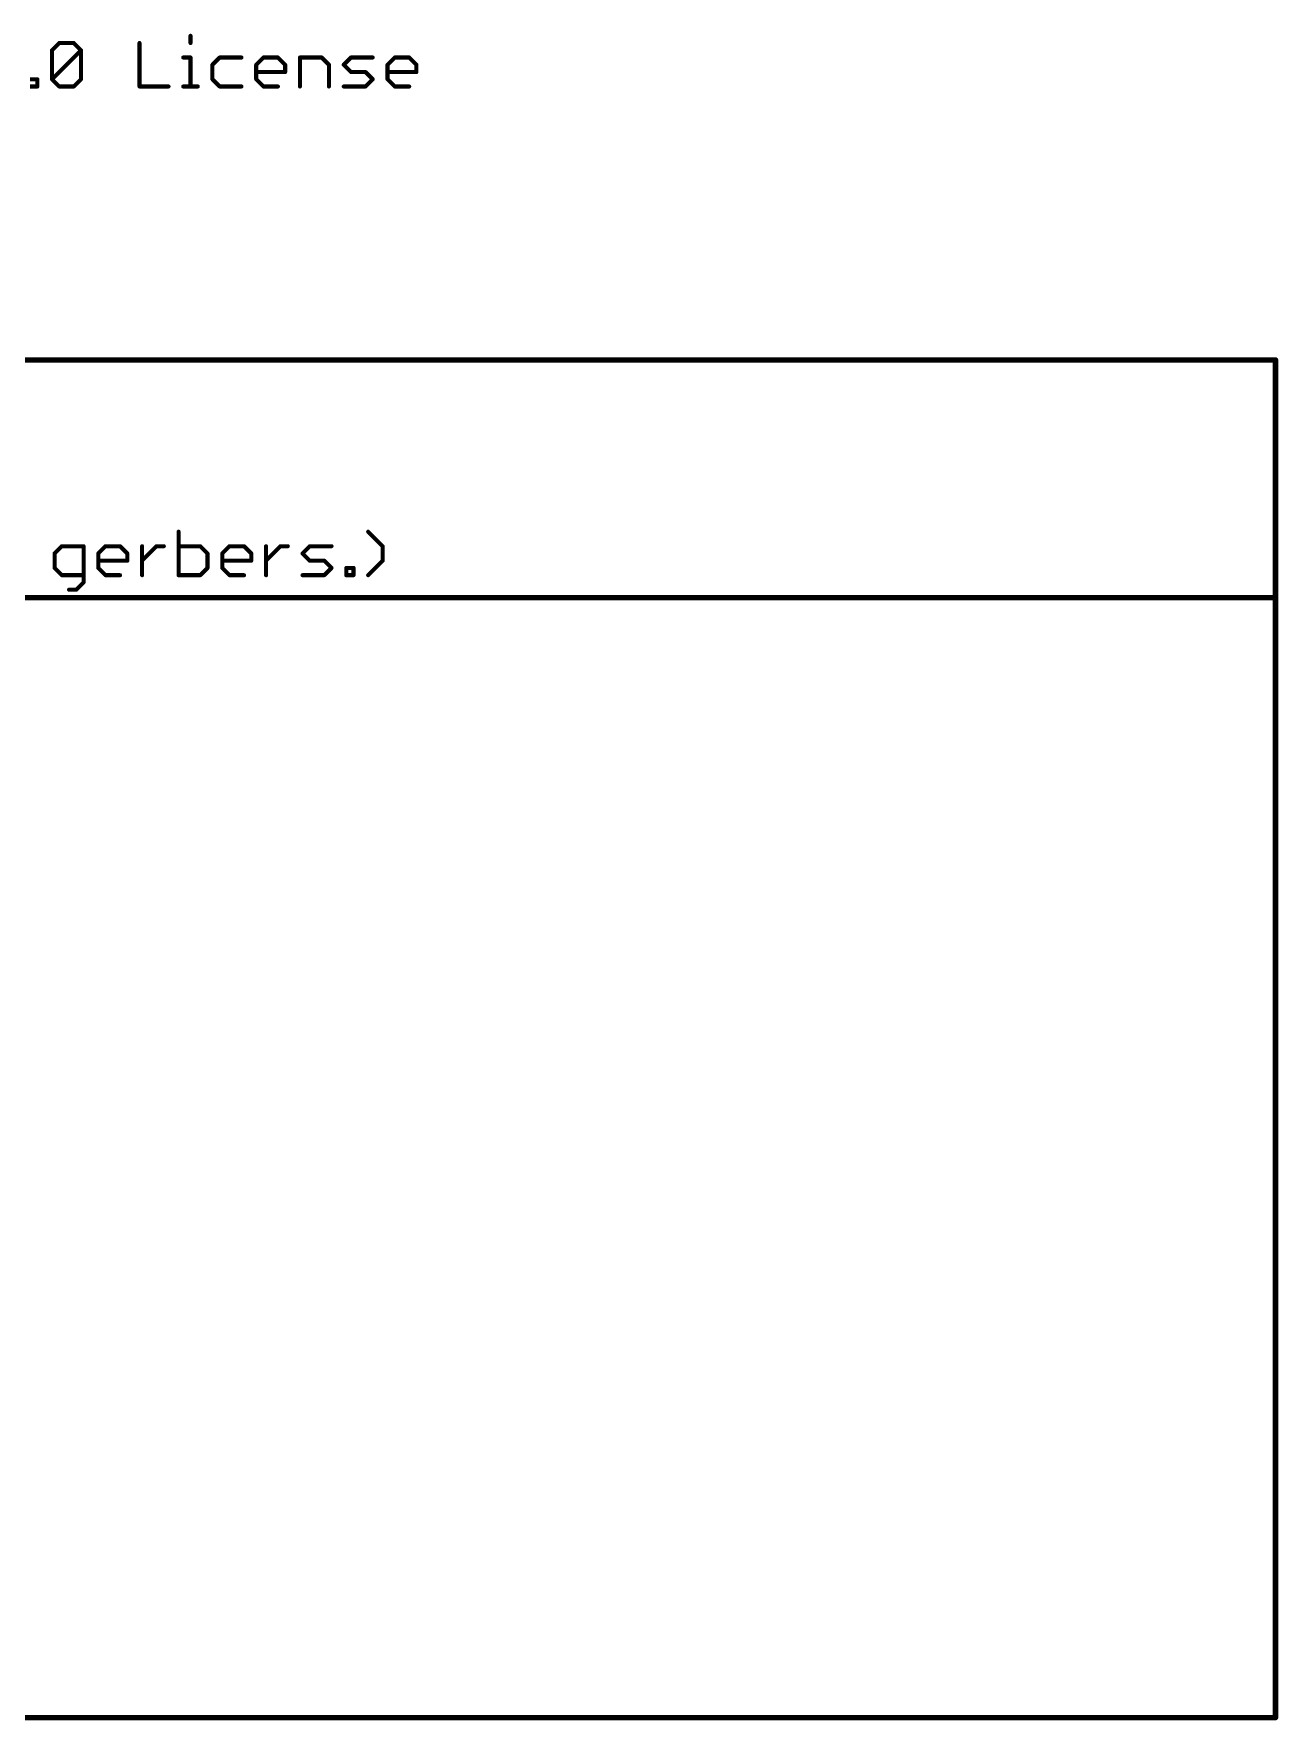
# Model space of a CAD drawing. Extents: x -41 to 98, y -71 to 29.
# Drawn here: x 51.3 to 97.9, y -71.2 to -8.1 of the extents above; entities that cross this region are included whole.
import ezdxf

# ---------------------------------------------------------------- set-up
doc = ezdxf.new("R2010")
doc.units = 0
doc.layers.add('51', color=53, linetype='CONTINUOUS')

msp = doc.modelspace()

# ---------------------------------------------------------------- linework, layer by layer
at = {"layer": '51'}
for points, const_width in [([(57.1946, -8.1856), (57.1946, -8.4568)], 0.1524), ([(52.012, -8.728), (52.2831, -8.4568)], 0.1524), ([(52.012, -9.8126), (52.012, -8.728)], 0.1524), ([(52.012, -9.8126), (53.0966, -8.728)], 0.1524), ([(52.2831, -8.4568), (52.8255, -8.4568)], 0.1524), ([(52.8255, -8.4568), (53.0966, -8.728)], 0.1524), ([(53.0966, -8.728), (53.0966, -9.8126)], 0.1524), ([(55.2863, -8.4568), (55.2863, -10.0838)], 0.1524), ([(56.9235, -8.9991), (57.1946, -8.9991)], 0.1524), ([(57.1946, -8.9991), (57.1946, -10.0838)], 0.1524), ([(58.2861, -8.9991), (58.0149, -9.2703)], 0.1524), ([(58.0149, -9.2703), (58.0149, -9.8126)], 0.1524), ([(59.0996, -8.9991), (58.2861, -8.9991)], 0.1524), ([(59.652, -9.2703), (59.9232, -8.9991)], 0.1524), ([(59.652, -9.8126), (59.652, -9.2703)], 0.1524), ([(60.7367, -9.5415), (59.652, -9.5415)], 0.1524), ([(59.9232, -8.9991), (60.4655, -8.9991)], 0.1524), ([(60.4655, -8.9991), (60.7367, -9.2703)], 0.1524), ([(60.7367, -9.2703), (60.7367, -9.5415)], 0.1524), ([(61.2892, -10.0838), (61.2892, -8.9991)], 0.1524), ([(61.2892, -8.9991), (62.1027, -8.9991)], 0.1524), ([(62.1027, -8.9991), (62.3739, -9.2703)], 0.1524), ([(62.3739, -9.2703), (62.3739, -10.0838)], 0.1524), ([(62.9264, -9.2703), (63.1975, -8.9991)], 0.1524), ([(63.1975, -9.5415), (62.9264, -9.2703)], 0.1524), ([(63.1975, -8.9991), (64.011, -8.9991)], 0.1524), ([(63.7399, -9.5415), (63.1975, -9.5415)], 0.1524), ([(64.011, -9.8126), (63.7399, -9.5415)], 0.1524), ([(64.5635, -9.2703), (64.8347, -8.9991)], 0.1524), ([(64.5635, -9.8126), (64.5635, -9.2703)], 0.1524), ([(65.6482, -9.5415), (64.5635, -9.5415)], 0.1524), ([(64.8347, -8.9991), (65.377, -8.9991)], 0.1524), ([(65.377, -8.9991), (65.6482, -9.2703)], 0.1524), ([(65.6482, -9.2703), (65.6482, -9.5415)], 0.1524), ([(51.1934, -9.8126), (51.4646, -9.8126)], 0.1524), ([(51.4646, -10.0838), (51.1934, -10.0838)], 0.1524), ([(51.4646, -9.8126), (51.4646, -10.0838)], 0.1524), ([(52.2831, -10.0838), (52.012, -9.8126)], 0.1524), ([(52.8255, -10.0838), (52.2831, -10.0838)], 0.1524), ([(53.0966, -9.8126), (52.8255, -10.0838)], 0.1524), ([(55.2863, -10.0838), (56.371, -10.0838)], 0.1524), ([(56.9235, -10.0838), (57.4658, -10.0838)], 0.1524), ([(58.0149, -9.8126), (58.2861, -10.0838)], 0.1524), ([(58.2861, -10.0838), (59.0996, -10.0838)], 0.1524), ([(59.9232, -10.0838), (59.652, -9.8126)], 0.1524), ([(60.4655, -10.0838), (59.9232, -10.0838)], 0.1524), ([(62.9264, -10.0838), (63.7399, -10.0838)], 0.1524), ([(63.7399, -10.0838), (64.011, -9.8126)], 0.1524), ([(64.8347, -10.0838), (64.5635, -9.8126)], 0.1524), ([(65.377, -10.0838), (64.8347, -10.0838)], 0.1524), ([(-3.81, -20.32), (97.79, -20.32)], 0.2032), ([(97.79, -20.32), (97.79, -29.21)], 0.2032), ([(56.7467, -26.7448), (56.7467, -28.3718)], 0.1524), ([(64.3834, -27.2871), (63.841, -26.7448)], 0.1524), ([(52.3792, -27.2871), (52.1081, -27.5583)], 0.1524), ([(52.1081, -27.5583), (52.1081, -28.1006)], 0.1524), ([(53.1927, -27.2871), (52.3792, -27.2871)], 0.1524), ([(53.1927, -28.643), (53.1927, -27.2871)], 0.1524), ([(53.7452, -27.5583), (54.0164, -27.2871)], 0.1524), ([(53.7452, -28.1006), (53.7452, -27.5583)], 0.1524), ([(54.8299, -27.8295), (53.7452, -27.8295)], 0.1524), ([(54.0164, -27.2871), (54.5587, -27.2871)], 0.1524), ([(54.5587, -27.2871), (54.8299, -27.5583)], 0.1524), ([(54.8299, -27.5583), (54.8299, -27.8295)], 0.1524), ([(55.3824, -28.3718), (55.3824, -27.2871)], 0.1524), ([(55.3824, -27.8295), (55.9247, -27.2871)], 0.1524), ([(55.9247, -27.2871), (56.1959, -27.2871)], 0.1524), ([(57.5602, -27.2871), (56.7467, -27.2871)], 0.1524), ([(57.8313, -27.5583), (57.5602, -27.2871)], 0.1524), ([(57.8313, -28.1006), (57.8313, -27.5583)], 0.1524), ([(58.3838, -27.5583), (58.655, -27.2871)], 0.1524), ([(58.3838, -28.1006), (58.3838, -27.5583)], 0.1524), ([(59.4685, -27.8295), (58.3838, -27.8295)], 0.1524), ([(58.655, -27.2871), (59.1973, -27.2871)], 0.1524), ([(59.1973, -27.2871), (59.4685, -27.5583)], 0.1524), ([(59.4685, -27.5583), (59.4685, -27.8295)], 0.1524), ([(60.021, -28.3718), (60.021, -27.2871)], 0.1524), ([(60.021, -27.8295), (60.5633, -27.2871)], 0.1524), ([(60.5633, -27.2871), (60.8345, -27.2871)], 0.1524), ([(61.3853, -27.5583), (61.6565, -27.2871)], 0.1524), ([(61.6565, -27.8295), (61.3853, -27.5583)], 0.1524), ([(61.6565, -27.2871), (62.47, -27.2871)], 0.1524), ([(62.1988, -27.8295), (61.6565, -27.8295)], 0.1524), ([(62.47, -28.1006), (62.1988, -27.8295)], 0.1524), ([(63.841, -28.3718), (64.3834, -27.8295)], 0.1524), ([(64.3834, -27.8295), (64.3834, -27.2871)], 0.1524), ([(52.1081, -28.1006), (52.3792, -28.3718)], 0.1524), ([(52.3792, -28.3718), (53.1927, -28.3718)], 0.1524), ([(54.0164, -28.3718), (53.7452, -28.1006)], 0.1524), ([(54.5587, -28.3718), (54.0164, -28.3718)], 0.1524), ([(56.7467, -28.3718), (57.5602, -28.3718)], 0.1524), ([(57.5602, -28.3718), (57.8313, -28.1006)], 0.1524), ([(58.655, -28.3718), (58.3838, -28.1006)], 0.1524), ([(59.1973, -28.3718), (58.655, -28.3718)], 0.1524), ([(61.3853, -28.3718), (62.1988, -28.3718)], 0.1524), ([(62.1988, -28.3718), (62.47, -28.1006)], 0.1524), ([(63.0225, -28.3718), (63.0225, -28.1006)], 0.1524), ([(63.0225, -28.1006), (63.2936, -28.1006)], 0.1524), ([(63.2936, -28.3718), (63.0225, -28.3718)], 0.1524), ([(63.2936, -28.1006), (63.2936, -28.3718)], 0.1524), ([(52.6504, -28.9141), (52.9216, -28.9141)], 0.1524), ([(52.9216, -28.9141), (53.1927, -28.643)], 0.1524), ([(-3.81, -29.21), (97.79, -29.21)], 0.2032), ([(97.79, -29.21), (97.79, -71.12)], 0.2032), ([(97.79, -71.12), (-3.81, -71.12)], 0.2032)]:
    msp.add_lwpolyline(points, dxfattribs=dict(at, const_width=const_width))
for points, const_width in [([(57.2327, -8.1856, 1), (57.1565, -8.1856)], 0.0762), ([(51.985, -8.701, 1), (52.0389, -8.7549)], 0.0762), ([(52.0501, -8.728, 1), (51.9739, -8.728)], 0.0762), ([(52.2831, -8.4187, 1), (52.2831, -8.4949)], 0.0762), ([(52.3101, -8.4838, 1), (52.2562, -8.4299)], 0.0762), ([(52.8524, -8.4299, 1), (52.7985, -8.4838)], 0.0762), ([(52.8255, -8.4949, 1), (52.8255, -8.4187)], 0.0762), ([(53.1347, -8.728, 1), (53.0585, -8.728)], 0.0762), ([(53.1236, -8.7549, 1), (53.0697, -8.701)], 0.0762), ([(53.0697, -8.7549, 1), (53.1236, -8.701)], 0.0762), ([(55.3244, -8.4568, 1), (55.2482, -8.4568)], 0.0762), ([(57.1565, -8.4568, 1), (57.2327, -8.4568)], 0.0762), ([(56.9235, -8.961, 1), (56.9235, -9.0372)], 0.0762), ([(57.2327, -8.9991, 1), (57.1565, -8.9991)], 0.0762), ([(57.1946, -9.0372, 1), (57.1946, -8.961)], 0.0762), ([(58.053, -9.2703, 1), (57.9768, -9.2703)], 0.0762), ([(57.9879, -9.2434, 1), (58.0418, -9.2972)], 0.0762), ([(58.2861, -8.961, 1), (58.2861, -9.0372)], 0.0762), ([(58.313, -9.0261, 1), (58.2591, -8.9722)], 0.0762), ([(59.0996, -9.0372, 1), (59.0996, -8.961)], 0.0762), ([(59.6901, -9.2703, 1), (59.6139, -9.2703)], 0.0762), ([(59.652, -9.5034, 1), (59.652, -9.5796)], 0.0762), ([(59.6251, -9.2434, 1), (59.679, -9.2972)], 0.0762), ([(59.9232, -8.961, 1), (59.9232, -9.0372)], 0.0762), ([(59.9502, -9.0261, 1), (59.8963, -8.9722)], 0.0762), ([(60.4925, -8.9722, 1), (60.4386, -9.0261)], 0.0762), ([(60.4655, -9.0372, 1), (60.4655, -8.961)], 0.0762), ([(60.7748, -9.2703, 1), (60.6986, -9.2703)], 0.0762), ([(60.7098, -9.2972, 1), (60.7636, -9.2434)], 0.0762), ([(60.7367, -9.5796, 1), (60.7367, -9.5034)], 0.0762), ([(61.3273, -8.9991, 1), (61.2511, -8.9991)], 0.0762), ([(61.2892, -8.961, 1), (61.2892, -9.0372)], 0.0762), ([(62.1296, -8.9722, 1), (62.0758, -9.0261)], 0.0762), ([(62.1027, -9.0372, 1), (62.1027, -8.961)], 0.0762), ([(62.412, -9.2703, 1), (62.3358, -9.2703)], 0.0762), ([(62.3469, -9.2972, 1), (62.4008, -9.2434)], 0.0762), ([(62.9533, -9.2434, 1), (62.8994, -9.2972)], 0.0762), ([(62.8994, -9.2434, 1), (62.9533, -9.2972)], 0.0762), ([(63.1975, -8.961, 1), (63.1975, -9.0372)], 0.0762), ([(63.1975, -9.5034, 1), (63.1975, -9.5796)], 0.0762), ([(63.2245, -9.0261, 1), (63.1706, -8.9722)], 0.0762), ([(63.7668, -9.5145, 1), (63.7129, -9.5684)], 0.0762), ([(63.7399, -9.5796, 1), (63.7399, -9.5034)], 0.0762), ([(64.011, -9.0372, 1), (64.011, -8.961)], 0.0762), ([(64.6016, -9.2703, 1), (64.5254, -9.2703)], 0.0762), ([(64.5635, -9.5034, 1), (64.5635, -9.5796)], 0.0762), ([(64.5366, -9.2434, 1), (64.5905, -9.2972)], 0.0762), ([(64.8347, -8.961, 1), (64.8347, -9.0372)], 0.0762), ([(64.8616, -9.0261, 1), (64.8077, -8.9722)], 0.0762), ([(65.404, -8.9722, 1), (65.3501, -9.0261)], 0.0762), ([(65.377, -9.0372, 1), (65.377, -8.961)], 0.0762), ([(65.6863, -9.2703, 1), (65.6101, -9.2703)], 0.0762), ([(65.6212, -9.2972, 1), (65.6751, -9.2434)], 0.0762), ([(65.6482, -9.5796, 1), (65.6482, -9.5034)], 0.0762), ([(51.5027, -9.8126, 1), (51.4265, -9.8126)], 0.0762), ([(51.4265, -10.0838, 1), (51.5027, -10.0838)], 0.0762), ([(51.4646, -9.8507, 1), (51.4646, -9.7745)], 0.0762), ([(51.4646, -10.1219, 1), (51.4646, -10.0457)], 0.0762), ([(52.0389, -9.7857, 1), (51.985, -9.8396)], 0.0762), ([(51.985, -9.7857, 1), (52.0389, -9.8396)], 0.0762), ([(51.9739, -9.8126, 1), (52.0501, -9.8126)], 0.0762), ([(52.2831, -10.0457, 1), (52.2831, -10.1219)], 0.0762), ([(52.2562, -10.1107, 1), (52.3101, -10.0569)], 0.0762), ([(52.7985, -10.0569, 1), (52.8524, -10.1107)], 0.0762), ([(52.8255, -10.1219, 1), (52.8255, -10.0457)], 0.0762), ([(53.0585, -9.8126, 1), (53.1347, -9.8126)], 0.0762), ([(53.1236, -9.8396, 1), (53.0697, -9.7857)], 0.0762), ([(55.2863, -10.0457, 1), (55.2863, -10.1219)], 0.0762), ([(55.2482, -10.0838, 1), (55.3244, -10.0838)], 0.0762), ([(56.371, -10.1219, 1), (56.371, -10.0457)], 0.0762), ([(56.9235, -10.0457, 1), (56.9235, -10.1219)], 0.0762), ([(57.1565, -10.0838, 1), (57.2327, -10.0838)], 0.0762), ([(57.4658, -10.1219, 1), (57.4658, -10.0457)], 0.0762), ([(58.0418, -9.7857, 1), (57.9879, -9.8396)], 0.0762), ([(57.9768, -9.8126, 1), (58.053, -9.8126)], 0.0762), ([(58.2861, -10.0457, 1), (58.2861, -10.1219)], 0.0762), ([(58.2591, -10.1107, 1), (58.313, -10.0569)], 0.0762), ([(59.0996, -10.1219, 1), (59.0996, -10.0457)], 0.0762), ([(59.679, -9.7857, 1), (59.6251, -9.8396)], 0.0762), ([(59.6139, -9.8126, 1), (59.6901, -9.8126)], 0.0762), ([(59.9232, -10.0457, 1), (59.9232, -10.1219)], 0.0762), ([(59.8963, -10.1107, 1), (59.9502, -10.0569)], 0.0762), ([(60.4655, -10.1219, 1), (60.4655, -10.0457)], 0.0762), ([(60.6986, -9.5415, 1), (60.7748, -9.5415)], 0.0762), ([(61.2511, -10.0838, 1), (61.3273, -10.0838)], 0.0762), ([(62.3358, -10.0838, 1), (62.412, -10.0838)], 0.0762), ([(62.9264, -10.0457, 1), (62.9264, -10.1219)], 0.0762), ([(63.1706, -9.5684, 1), (63.2245, -9.5145)], 0.0762), ([(63.7129, -10.0569, 1), (63.7668, -10.1107)], 0.0762), ([(63.7399, -10.1219, 1), (63.7399, -10.0457)], 0.0762), ([(64.038, -9.8396, 1), (63.9841, -9.7857)], 0.0762), ([(63.9841, -9.8396, 1), (64.038, -9.7857)], 0.0762), ([(64.5905, -9.7857, 1), (64.5366, -9.8396)], 0.0762), ([(64.5254, -9.8126, 1), (64.6016, -9.8126)], 0.0762), ([(64.8347, -10.0457, 1), (64.8347, -10.1219)], 0.0762), ([(64.8077, -10.1107, 1), (64.8616, -10.0569)], 0.0762), ([(65.377, -10.1219, 1), (65.377, -10.0457)], 0.0762), ([(65.6101, -9.5415, 1), (65.6863, -9.5415)], 0.0762), ([(97.8408, -20.32, 1), (97.7392, -20.32)], 0.1016), ([(97.79, -20.3708, 1), (97.79, -20.2692)], 0.1016), ([(56.7848, -26.7448, 1), (56.7086, -26.7448)], 0.0762), ([(63.868, -26.7179, 1), (63.8141, -26.7718)], 0.0762), ([(52.1462, -27.5583, 1), (52.07, -27.5583)], 0.0762), ([(52.0811, -27.5314, 1), (52.135, -27.5852)], 0.0762), ([(52.3792, -27.249, 1), (52.3792, -27.3252)], 0.0762), ([(52.4062, -27.3141, 1), (52.3523, -27.2602)], 0.0762), ([(53.2308, -27.2871, 1), (53.1546, -27.2871)], 0.0762), ([(53.1927, -27.3252, 1), (53.1927, -27.249)], 0.0762), ([(53.7833, -27.5583, 1), (53.7071, -27.5583)], 0.0762), ([(53.7452, -27.7914, 1), (53.7452, -27.8676)], 0.0762), ([(53.7183, -27.5314, 1), (53.7722, -27.5852)], 0.0762), ([(54.0164, -27.249, 1), (54.0164, -27.3252)], 0.0762), ([(54.0433, -27.3141, 1), (53.9895, -27.2602)], 0.0762), ([(54.5857, -27.2602, 1), (54.5318, -27.3141)], 0.0762), ([(54.5587, -27.3252, 1), (54.5587, -27.249)], 0.0762), ([(54.868, -27.5583, 1), (54.7918, -27.5583)], 0.0762), ([(54.8029, -27.5852, 1), (54.8568, -27.5314)], 0.0762), ([(54.8299, -27.8676, 1), (54.8299, -27.7914)], 0.0762), ([(55.3554, -27.8025, 1), (55.4093, -27.8564)], 0.0762), ([(55.4205, -27.2871, 1), (55.3443, -27.2871)], 0.0762), ([(55.9247, -27.249, 1), (55.9247, -27.3252)], 0.0762), ([(55.9517, -27.3141, 1), (55.8978, -27.2602)], 0.0762), ([(56.1959, -27.3252, 1), (56.1959, -27.249)], 0.0762), ([(56.7467, -27.249, 1), (56.7467, -27.3252)], 0.0762), ([(57.5871, -27.2602, 1), (57.5332, -27.3141)], 0.0762), ([(57.5602, -27.3252, 1), (57.5602, -27.249)], 0.0762), ([(57.8694, -27.5583, 1), (57.7932, -27.5583)], 0.0762), ([(57.8044, -27.5852, 1), (57.8583, -27.5314)], 0.0762), ([(58.4219, -27.5583, 1), (58.3457, -27.5583)], 0.0762), ([(58.3838, -27.7914, 1), (58.3838, -27.8676)], 0.0762), ([(58.3569, -27.5314, 1), (58.4108, -27.5852)], 0.0762), ([(58.655, -27.249, 1), (58.655, -27.3252)], 0.0762), ([(58.6819, -27.3141, 1), (58.6281, -27.2602)], 0.0762), ([(59.2243, -27.2602, 1), (59.1704, -27.3141)], 0.0762), ([(59.1973, -27.3252, 1), (59.1973, -27.249)], 0.0762), ([(59.5066, -27.5583, 1), (59.4304, -27.5583)], 0.0762), ([(59.4416, -27.5852, 1), (59.4954, -27.5314)], 0.0762), ([(59.4685, -27.8676, 1), (59.4685, -27.7914)], 0.0762), ([(60.0591, -27.2871, 1), (59.9829, -27.2871)], 0.0762), ([(59.9941, -27.8025, 1), (60.0479, -27.8564)], 0.0762), ([(60.5633, -27.249, 1), (60.5633, -27.3252)], 0.0762), ([(60.5903, -27.3141, 1), (60.5364, -27.2602)], 0.0762), ([(60.8345, -27.3252, 1), (60.8345, -27.249)], 0.0762), ([(61.4122, -27.5314, 1), (61.3584, -27.5852)], 0.0762), ([(61.3584, -27.5314, 1), (61.4122, -27.5852)], 0.0762), ([(61.6565, -27.249, 1), (61.6565, -27.3252)], 0.0762), ([(61.6565, -27.7914, 1), (61.6565, -27.8676)], 0.0762), ([(61.6834, -27.3141, 1), (61.6295, -27.2602)], 0.0762), ([(61.6295, -27.8564, 1), (61.6834, -27.8025)], 0.0762), ([(62.2257, -27.8025, 1), (62.1718, -27.8564)], 0.0762), ([(62.1988, -27.8676, 1), (62.1988, -27.7914)], 0.0762), ([(62.47, -27.3252, 1), (62.47, -27.249)], 0.0762), ([(64.4215, -27.2871, 1), (64.3453, -27.2871)], 0.0762), ([(64.3564, -27.3141, 1), (64.4103, -27.2602)], 0.0762), ([(64.4103, -27.8564, 1), (64.3564, -27.8025)], 0.0762), ([(52.135, -28.0737, 1), (52.0811, -28.1276)], 0.0762), ([(52.07, -28.1006, 1), (52.1462, -28.1006)], 0.0762), ([(52.3792, -28.3337, 1), (52.3792, -28.4099)], 0.0762), ([(52.3523, -28.3987, 1), (52.4062, -28.3449)], 0.0762), ([(53.1927, -28.4099, 1), (53.1927, -28.3337)], 0.0762), ([(53.7722, -28.0737, 1), (53.7183, -28.1276)], 0.0762), ([(53.7071, -28.1006, 1), (53.7833, -28.1006)], 0.0762), ([(54.0164, -28.3337, 1), (54.0164, -28.4099)], 0.0762), ([(53.9895, -28.3987, 1), (54.0433, -28.3449)], 0.0762), ([(54.5587, -28.4099, 1), (54.5587, -28.3337)], 0.0762), ([(54.7918, -27.8295, 1), (54.868, -27.8295)], 0.0762), ([(55.3443, -28.3718, 1), (55.4205, -28.3718)], 0.0762), ([(56.7467, -28.3337, 1), (56.7467, -28.4099)], 0.0762), ([(56.7086, -28.3718, 1), (56.7848, -28.3718)], 0.0762), ([(57.5332, -28.3449, 1), (57.5871, -28.3987)], 0.0762), ([(57.5602, -28.4099, 1), (57.5602, -28.3337)], 0.0762), ([(57.7932, -28.1006, 1), (57.8694, -28.1006)], 0.0762), ([(57.8583, -28.1276, 1), (57.8044, -28.0737)], 0.0762), ([(58.4108, -28.0737, 1), (58.3569, -28.1276)], 0.0762), ([(58.3457, -28.1006, 1), (58.4219, -28.1006)], 0.0762), ([(58.655, -28.3337, 1), (58.655, -28.4099)], 0.0762), ([(58.6281, -28.3987, 1), (58.6819, -28.3449)], 0.0762), ([(59.1973, -28.4099, 1), (59.1973, -28.3337)], 0.0762), ([(59.4304, -27.8295, 1), (59.5066, -27.8295)], 0.0762), ([(59.9829, -28.3718, 1), (60.0591, -28.3718)], 0.0762), ([(61.3853, -28.3337, 1), (61.3853, -28.4099)], 0.0762), ([(62.1718, -28.3449, 1), (62.2257, -28.3987)], 0.0762), ([(62.1988, -28.4099, 1), (62.1988, -28.3337)], 0.0762), ([(62.4969, -28.1276, 1), (62.443, -28.0737)], 0.0762), ([(62.443, -28.1276, 1), (62.4969, -28.0737)], 0.0762), ([(63.0606, -28.1006, 1), (62.9844, -28.1006)], 0.0762), ([(63.0225, -28.0625, 1), (63.0225, -28.1387)], 0.0762), ([(63.0225, -28.3337, 1), (63.0225, -28.4099)], 0.0762), ([(62.9844, -28.3718, 1), (63.0606, -28.3718)], 0.0762), ([(63.3317, -28.1006, 1), (63.2555, -28.1006)], 0.0762), ([(63.2555, -28.3718, 1), (63.3317, -28.3718)], 0.0762), ([(63.2936, -28.1387, 1), (63.2936, -28.0625)], 0.0762), ([(63.2936, -28.4099, 1), (63.2936, -28.3337)], 0.0762), ([(63.8141, -28.3449, 1), (63.868, -28.3987)], 0.0762), ([(64.3453, -27.8295, 1), (64.4215, -27.8295)], 0.0762), ([(52.6504, -28.876, 1), (52.6504, -28.9522)], 0.0762), ([(52.8946, -28.8872, 1), (52.9485, -28.9411)], 0.0762), ([(52.9216, -28.9522, 1), (52.9216, -28.876)], 0.0762), ([(53.1546, -28.643, 1), (53.2308, -28.643)], 0.0762), ([(53.2197, -28.6699, 1), (53.1658, -28.616)], 0.0762), ([(97.8408, -29.21, 1), (97.7392, -29.21)], 0.1016), ([(97.7392, -29.21, 1), (97.8408, -29.21)], 0.1016), ([(97.79, -29.2608, 1), (97.79, -29.1592)], 0.1016), ([(97.7392, -71.12, 1), (97.8408, -71.12)], 0.1016), ([(97.79, -71.1708, 1), (97.79, -71.0692)], 0.1016)]:
    msp.add_lwpolyline(points, format="xyb", dxfattribs=dict(at, const_width=const_width))

doc.saveas('drawing.dxf')
